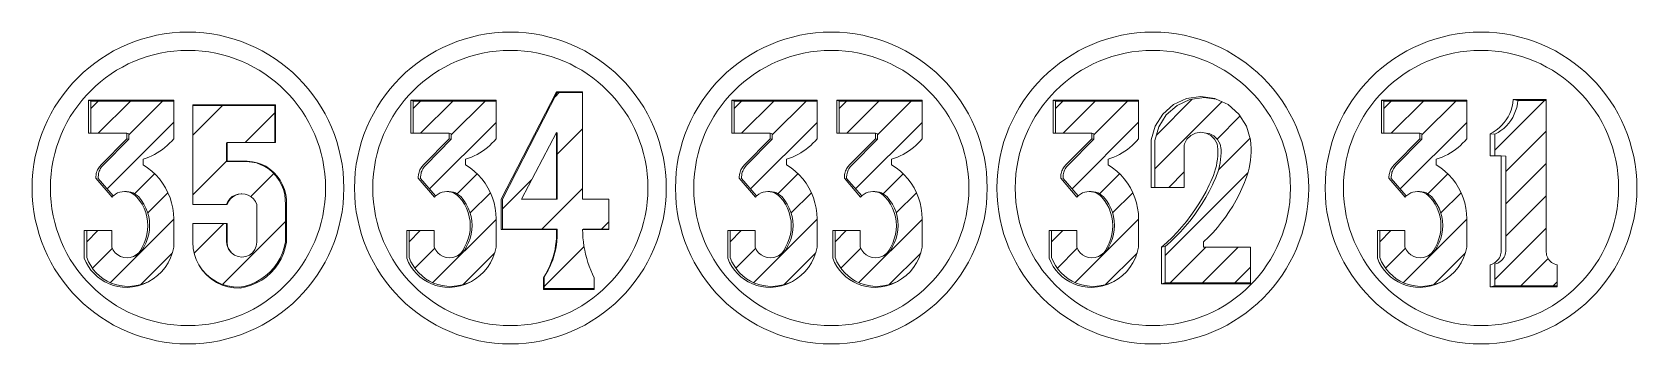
# Model space of a CAD drawing. Header units: inches. Extents: x -19 to 1866, y -551 to 977.
# Drawn here: x 567.1 to 648, y 933.6 to 949.3 of the extents above; entities that cross this region are included whole.
import ezdxf

# ---------------------------------------------------------------- set-up
doc = ezdxf.new("R2010")
doc.units = ezdxf.units.IN
doc.header["$MEASUREMENT"] = 0

msp = doc.modelspace()

# ---------------------------------------------------------------- hatches: boundary and pattern name
at = {"lineweight": 20}
h = msp.add_hatch(dxfattribs=at)
h.set_pattern_fill('ANSI31', color=256, scale=9.218651)
h.set_pattern_definition([(45, (34.8176, 1487.4167), (-0.8148213, 0.8148213), [])])
h.paths.add_polyline_path([(574.272, 945.862), (570.087, 945.862), (570.087, 944.241), (571.912, 944.241), (572.011, 944.213), (572.011, 943.938), (570.72, 942.634), (570.64, 942.541), (570.604, 942.491), (570.573, 942.438), (570.545, 942.383), (570.521, 942.326), (570.501, 942.268), (570.485, 942.208), (570.473, 942.148), (570.463, 942.025), (570.464, 941.963), (571.222, 941.079), (571.247, 941.103), (571.342, 941.172), (571.446, 941.227), (571.556, 941.267), (571.67, 941.291), (571.787, 941.299), (571.888, 941.3), (572.003, 941.291), (572.117, 941.267), (572.226, 941.228), (572.329, 941.173), (572.422, 941.105), (572.506, 941.025), (572.647, 940.851), (572.769, 940.664), (572.871, 940.465), (572.952, 940.256), (573.011, 940.04), (573.046, 939.819), (573.059, 939.596), (573.048, 939.372), (573.014, 939.151), (572.957, 938.935), (572.878, 938.726), (572.778, 938.526), (572.706, 938.378), (572.606, 938.247), (572.482, 938.14), (572.339, 938.06), (572.243, 938.027), (572.085, 937.977), (571.92, 937.961), (571.754, 937.977), (571.596, 938.027), (571.451, 938.108), (571.326, 938.217), (571.225, 938.349), (571.153, 938.498), (571.153, 939.331), (569.885, 939.331), (569.885, 937.976), (569.975, 937.765), (570.087, 937.564), (570.219, 937.376), (570.369, 937.202), (570.536, 937.045), (570.719, 936.906), (570.915, 936.786), (571.122, 936.687), (571.338, 936.61), (571.561, 936.556), (571.789, 936.524), (572.018, 936.516), (572.295, 936.539), (572.567, 936.594), (572.831, 936.679), (573.026, 936.767), (573.236, 936.893), (573.458, 937.063), (573.66, 937.258), (573.837, 937.475), (573.989, 937.71), (574.113, 937.962), (574.208, 938.225), (574.272, 938.498), (574.272, 939.916), (574.26, 940.189), (574.225, 940.46), (574.167, 940.727), (574.086, 940.988), (573.984, 941.241), (573.86, 941.484), (573.715, 941.716), (573.552, 941.935), (573.37, 942.139), (573.172, 942.326), (572.958, 942.496), (572.73, 942.647), (572.73, 942.925), (572.879, 942.975), (573.026, 943.031), (573.169, 943.096), (573.309, 943.167), (573.446, 943.245), (573.578, 943.329), (573.707, 943.42), (573.83, 943.517), (573.949, 943.621), (574.062, 943.73), (574.17, 943.844), (574.272, 943.964)])
h = msp.add_hatch(dxfattribs=at)
h.set_pattern_fill('ANSI31', color=256, scale=9.218651)
h.set_pattern_definition([(45, (51.0733, 1487.4167), (-0.8148213, 0.8148213), [])])
h.paths.add_polyline_path([(590.527, 945.862), (586.343, 945.862), (586.343, 944.241), (588.168, 944.241), (588.267, 944.213), (588.267, 943.938), (586.976, 942.634), (586.895, 942.541), (586.86, 942.491), (586.829, 942.438), (586.801, 942.383), (586.777, 942.326), (586.757, 942.268), (586.741, 942.208), (586.729, 942.148), (586.718, 942.025), (586.719, 941.963), (587.478, 941.079), (587.503, 941.103), (587.598, 941.172), (587.701, 941.227), (587.811, 941.267), (587.926, 941.291), (588.043, 941.299), (588.143, 941.3), (588.259, 941.291), (588.373, 941.267), (588.482, 941.228), (588.584, 941.173), (588.678, 941.105), (588.762, 941.025), (588.903, 940.851), (589.025, 940.664), (589.127, 940.465), (589.208, 940.256), (589.266, 940.04), (589.302, 939.819), (589.315, 939.596), (589.304, 939.372), (589.27, 939.151), (589.213, 938.935), (589.134, 938.726), (589.033, 938.526), (588.962, 938.378), (588.862, 938.247), (588.738, 938.14), (588.594, 938.06), (588.499, 938.027), (588.34, 937.977), (588.175, 937.961), (588.01, 937.977), (587.852, 938.027), (587.707, 938.108), (587.581, 938.217), (587.481, 938.349), (587.408, 938.498), (587.408, 939.331), (586.141, 939.331), (586.141, 937.976), (586.231, 937.765), (586.343, 937.564), (586.474, 937.376), (586.625, 937.202), (586.792, 937.045), (586.975, 936.906), (587.171, 936.786), (587.378, 936.687), (587.594, 936.61), (587.817, 936.556), (588.045, 936.524), (588.274, 936.516), (588.551, 936.539), (588.823, 936.594), (589.087, 936.679), (589.282, 936.767), (589.492, 936.893), (589.714, 937.063), (589.915, 937.258), (590.093, 937.475), (590.245, 937.71), (590.369, 937.962), (590.463, 938.225), (590.527, 938.498), (590.527, 939.916), (590.516, 940.189), (590.481, 940.46), (590.423, 940.727), (590.342, 940.988), (590.239, 941.241), (590.115, 941.484), (589.971, 941.716), (589.807, 941.935), (589.626, 942.139), (589.427, 942.326), (589.213, 942.496), (588.986, 942.647), (588.986, 942.925), (589.135, 942.975), (589.281, 943.031), (589.425, 943.096), (589.565, 943.167), (589.702, 943.245), (589.834, 943.329), (589.962, 943.42), (590.086, 943.517), (590.204, 943.621), (590.318, 943.73), (590.425, 943.844), (590.527, 943.964)])
h = msp.add_hatch(dxfattribs=at)
h.set_pattern_fill('ANSI31', color=256, scale=17)
h.set_pattern_definition([(45, (-426.5003, 1828.374), (-1.502602, 1.502602), [])])
h.paths.add_polyline_path([(594.89, 946.287), (593.605, 946.287), (590.848, 940.916), (590.848, 939.41), (593.605, 939.41), (593.606, 939.184), (593.601, 938.992), (593.588, 938.799), (593.564, 938.608), (593.532, 938.417), (593.49, 938.229), (593.44, 938.043), (593.38, 937.859), (593.311, 937.679), (593.234, 937.502), (593.148, 937.329), (593.054, 937.161), (592.952, 936.997), (592.952, 936.417), (595.476, 936.417), (595.476, 936.953), (595.385, 937.143), (595.301, 937.336), (595.224, 937.532), (595.155, 937.731), (595.094, 937.933), (595.041, 938.137), (594.995, 938.342), (594.958, 938.55), (594.929, 938.758), (594.908, 938.968), (594.895, 939.178), (594.89, 939.41), (596.209, 939.41), (596.209, 940.91), (594.89, 940.91)])
h.paths.add_polyline_path([(593.571, 944.282), (593.605, 944.255), (593.605, 940.916), (593.571, 940.91), (591.812, 940.91)], flags=16)
h = msp.add_hatch(dxfattribs=at)
h.set_pattern_fill('ANSI31', color=256, scale=9.218651)
h.set_pattern_definition([(45, (67.256, 1487.4167), (-0.8148213, 0.8148213), [])])
h.paths.add_polyline_path([(606.71, 945.862), (602.526, 945.862), (602.526, 944.241), (604.351, 944.241), (604.45, 944.213), (604.45, 943.938), (603.159, 942.634), (603.078, 942.541), (603.043, 942.491), (603.011, 942.438), (602.984, 942.383), (602.96, 942.326), (602.94, 942.268), (602.924, 942.208), (602.912, 942.148), (602.901, 942.025), (602.902, 941.963), (603.661, 941.079), (603.686, 941.103), (603.781, 941.172), (603.884, 941.227), (603.994, 941.267), (604.109, 941.291), (604.226, 941.299), (604.326, 941.3), (604.442, 941.291), (604.555, 941.267), (604.664, 941.228), (604.767, 941.173), (604.861, 941.105), (604.945, 941.025), (605.086, 940.851), (605.208, 940.664), (605.31, 940.465), (605.39, 940.256), (605.449, 940.04), (605.485, 939.819), (605.497, 939.596), (605.487, 939.372), (605.453, 939.151), (605.396, 938.935), (605.317, 938.726), (605.216, 938.526), (605.145, 938.378), (605.045, 938.247), (604.921, 938.14), (604.777, 938.06), (604.681, 938.027), (604.523, 937.977), (604.358, 937.961), (604.193, 937.977), (604.035, 938.027), (603.89, 938.108), (603.764, 938.217), (603.663, 938.349), (603.591, 938.498), (603.591, 939.331), (602.323, 939.331), (602.323, 937.976), (602.414, 937.765), (602.525, 937.564), (602.657, 937.376), (602.807, 937.202), (602.975, 937.045), (603.157, 936.906), (603.353, 936.786), (603.561, 936.687), (603.777, 936.61), (604, 936.556), (604.227, 936.524), (604.457, 936.516), (604.733, 936.539), (605.006, 936.594), (605.27, 936.679), (605.465, 936.767), (605.674, 936.893), (605.897, 937.063), (606.098, 937.258), (606.276, 937.475), (606.428, 937.71), (606.552, 937.962), (606.646, 938.225), (606.71, 938.498), (606.71, 939.916), (606.698, 940.189), (606.663, 940.46), (606.605, 940.727), (606.525, 940.988), (606.422, 941.241), (606.298, 941.484), (606.154, 941.716), (605.99, 941.935), (605.808, 942.139), (605.61, 942.326), (605.396, 942.496), (605.169, 942.647), (605.169, 942.925), (605.318, 942.975), (605.464, 943.031), (605.608, 943.096), (605.748, 943.167), (605.884, 943.245), (606.017, 943.329), (606.145, 943.42), (606.268, 943.517), (606.387, 943.621), (606.5, 943.73), (606.608, 943.844), (606.71, 943.964)])
h = msp.add_hatch(dxfattribs=at)
h.set_pattern_fill('ANSI31', color=256, scale=9.218651)
h.set_pattern_definition([(45, (72.5554, 1487.4167), (-0.8148213, 0.8148213), [])])
h.paths.add_polyline_path([(612.009, 945.862), (607.825, 945.862), (607.825, 944.241), (609.65, 944.241), (609.749, 944.213), (609.749, 943.938), (608.458, 942.634), (608.377, 942.541), (608.342, 942.491), (608.311, 942.438), (608.283, 942.383), (608.259, 942.326), (608.239, 942.268), (608.223, 942.208), (608.211, 942.148), (608.2, 942.025), (608.201, 941.963), (608.96, 941.079), (608.985, 941.103), (609.08, 941.172), (609.183, 941.227), (609.294, 941.267), (609.408, 941.291), (609.525, 941.299), (609.625, 941.3), (609.741, 941.291), (609.855, 941.267), (609.964, 941.228), (610.066, 941.173), (610.16, 941.105), (610.244, 941.025), (610.385, 940.851), (610.507, 940.664), (610.609, 940.465), (610.69, 940.256), (610.748, 940.04), (610.784, 939.819), (610.797, 939.596), (610.786, 939.372), (610.752, 939.151), (610.695, 938.935), (610.616, 938.726), (610.516, 938.526), (610.444, 938.378), (610.344, 938.247), (610.22, 938.14), (610.076, 938.06), (609.981, 938.027), (609.822, 937.977), (609.657, 937.961), (609.492, 937.977), (609.334, 938.027), (609.189, 938.108), (609.064, 938.217), (608.963, 938.349), (608.89, 938.498), (608.89, 939.331), (607.623, 939.331), (607.623, 937.976), (607.713, 937.765), (607.825, 937.564), (607.956, 937.376), (608.107, 937.202), (608.274, 937.045), (608.457, 936.906), (608.653, 936.786), (608.86, 936.687), (609.076, 936.61), (609.299, 936.556), (609.527, 936.524), (609.756, 936.516), (610.033, 936.539), (610.305, 936.594), (610.569, 936.679), (610.764, 936.767), (610.974, 936.893), (611.196, 937.063), (611.397, 937.258), (611.575, 937.475), (611.727, 937.71), (611.851, 937.962), (611.946, 938.225), (612.009, 938.498), (612.009, 939.916), (611.998, 940.189), (611.963, 940.46), (611.905, 940.727), (611.824, 940.988), (611.721, 941.241), (611.597, 941.484), (611.453, 941.716), (611.289, 941.935), (611.108, 942.139), (610.909, 942.326), (610.695, 942.496), (610.468, 942.647), (610.468, 942.925), (610.617, 942.975), (610.764, 943.031), (610.907, 943.096), (611.047, 943.167), (611.184, 943.245), (611.316, 943.329), (611.444, 943.42), (611.568, 943.517), (611.686, 943.621), (611.8, 943.73), (611.907, 943.844), (612.009, 943.964)])
h = msp.add_hatch(dxfattribs=at)
h.set_pattern_fill('ANSI31', color=256, scale=9.218651)
h.set_pattern_definition([(45, (83.4657, 1487.4167), (-0.8148213, 0.8148213), [])])
h.paths.add_polyline_path([(622.92, 945.862), (618.735, 945.862), (618.735, 944.241), (620.56, 944.241), (620.659, 944.213), (620.659, 943.938), (619.368, 942.634), (619.288, 942.541), (619.253, 942.491), (619.221, 942.438), (619.193, 942.383), (619.169, 942.326), (619.149, 942.268), (619.133, 942.208), (619.122, 942.148), (619.111, 942.025), (619.112, 941.963), (619.87, 941.079), (619.895, 941.103), (619.99, 941.172), (620.094, 941.227), (620.204, 941.267), (620.318, 941.291), (620.435, 941.299), (620.536, 941.3), (620.651, 941.291), (620.765, 941.267), (620.874, 941.228), (620.977, 941.173), (621.071, 941.105), (621.154, 941.025), (621.295, 940.851), (621.417, 940.664), (621.519, 940.465), (621.6, 940.256), (621.659, 940.04), (621.694, 939.819), (621.707, 939.596), (621.696, 939.372), (621.662, 939.151), (621.605, 938.935), (621.526, 938.726), (621.426, 938.526), (621.354, 938.378), (621.254, 938.247), (621.13, 938.14), (620.987, 938.06), (620.891, 938.027), (620.733, 937.977), (620.568, 937.961), (620.402, 937.977), (620.244, 938.027), (620.099, 938.108), (619.974, 938.217), (619.873, 938.349), (619.801, 938.498), (619.801, 939.331), (618.533, 939.331), (618.533, 937.976), (618.623, 937.765), (618.735, 937.564), (618.867, 937.376), (619.017, 937.202), (619.184, 937.045), (619.367, 936.906), (619.563, 936.786), (619.77, 936.687), (619.986, 936.61), (620.21, 936.556), (620.437, 936.524), (620.667, 936.516), (620.943, 936.539), (621.215, 936.594), (621.479, 936.679), (621.674, 936.767), (621.884, 936.893), (622.106, 937.063), (622.308, 937.258), (622.485, 937.475), (622.637, 937.71), (622.761, 937.962), (622.856, 938.225), (622.92, 938.498), (622.92, 939.916), (622.908, 940.189), (622.873, 940.46), (622.815, 940.727), (622.734, 940.988), (622.632, 941.241), (622.508, 941.484), (622.363, 941.716), (622.2, 941.935), (622.018, 942.139), (621.82, 942.326), (621.606, 942.496), (621.378, 942.647), (621.378, 942.925), (621.527, 942.975), (621.674, 943.031), (621.817, 943.096), (621.958, 943.167), (622.094, 943.245), (622.226, 943.329), (622.355, 943.42), (622.478, 943.517), (622.597, 943.621), (622.71, 943.73), (622.818, 943.844), (622.92, 943.964)])
h = msp.add_hatch(dxfattribs=at)
h.set_pattern_fill('ANSI31', color=256, scale=9.218651)
h.set_pattern_definition([(45, (-30.3843, 1513.8091), (-0.8148213, 0.8148213), [])])
h.paths.add_polyline_path([(628.56, 938.496), (626.2, 938.496), (626.2, 938.773), (626.441, 939.003), (626.672, 939.242), (626.893, 939.491), (627.104, 939.749), (627.304, 940.015), (627.492, 940.289), (627.67, 940.571), (627.835, 940.86), (627.989, 941.155), (628.13, 941.456), (628.259, 941.763), (628.302, 941.883), (628.375, 942.075), (628.438, 942.271), (628.49, 942.47), (628.532, 942.671), (628.563, 942.875), (628.584, 943.079), (628.594, 943.285), (628.593, 943.49), (628.582, 943.696), (628.56, 943.9), (628.361, 944.596), (627.973, 945.208), (627.428, 945.684), (626.837, 945.956), (626.219, 946.045), (625.509, 945.943), (624.858, 945.643), (624.318, 945.171), (623.935, 944.566), (623.738, 943.877), (623.745, 943.16), (623.745, 941.511), (625.222, 941.511), (625.222, 943.679), (625.36, 943.94), (625.552, 944.126), (625.79, 944.245), (626.054, 944.287), (626.219, 944.259), (626.318, 944.245), (626.322, 944.243), (626.48, 944.219), (626.717, 944.101), (626.906, 943.916), (627.03, 943.682), (627.077, 943.422), (627.078, 943.255), (627.07, 943.088), (627.054, 942.921), (627.03, 942.755), (626.998, 942.591), (626.958, 942.429), (626.91, 942.268), (626.855, 942.11), (626.792, 941.955), (626.721, 941.803), (626.643, 941.63), (626.482, 941.31), (626.309, 940.996), (626.124, 940.689), (625.929, 940.39), (625.722, 940.097), (625.504, 939.813), (625.276, 939.537), (625.037, 939.27), (624.789, 939.012), (624.531, 938.764), (624.265, 938.525), (624.265, 936.7), (628.56, 936.7)])
h = msp.add_hatch(dxfattribs=at)
h.set_pattern_fill('ANSI31', color=256, scale=9.218651)
h.set_pattern_definition([(45, (100.0129, 1487.4167), (-0.8148213, 0.8148213), [])])
h.paths.add_polyline_path([(639.467, 945.862), (635.282, 945.862), (635.282, 944.241), (637.107, 944.241), (637.207, 944.213), (637.207, 943.938), (635.915, 942.634), (635.835, 942.541), (635.8, 942.491), (635.768, 942.438), (635.74, 942.383), (635.716, 942.326), (635.696, 942.268), (635.681, 942.208), (635.669, 942.148), (635.658, 942.025), (635.659, 941.963), (636.418, 941.079), (636.442, 941.103), (636.537, 941.172), (636.641, 941.227), (636.751, 941.267), (636.866, 941.291), (636.983, 941.299), (637.083, 941.3), (637.199, 941.291), (637.312, 941.267), (637.421, 941.228), (637.524, 941.173), (637.618, 941.105), (637.701, 941.025), (637.842, 940.851), (637.965, 940.664), (638.067, 940.465), (638.147, 940.256), (638.206, 940.04), (638.242, 939.819), (638.254, 939.596), (638.243, 939.372), (638.209, 939.151), (638.153, 938.935), (638.074, 938.726), (637.973, 938.526), (637.902, 938.378), (637.802, 938.247), (637.677, 938.14), (637.534, 938.06), (637.438, 938.027), (637.28, 937.977), (637.115, 937.961), (636.95, 937.977), (636.791, 938.027), (636.647, 938.108), (636.521, 938.217), (636.42, 938.349), (636.348, 938.498), (636.348, 939.331), (635.08, 939.331), (635.08, 937.976), (635.171, 937.765), (635.282, 937.564), (635.414, 937.376), (635.564, 937.202), (635.732, 937.045), (635.914, 936.906), (636.11, 936.786), (636.317, 936.687), (636.534, 936.61), (636.757, 936.556), (636.984, 936.524), (637.214, 936.516), (637.49, 936.539), (637.762, 936.594), (638.027, 936.679), (638.222, 936.767), (638.431, 936.893), (638.653, 937.063), (638.855, 937.258), (639.033, 937.475), (639.185, 937.71), (639.309, 937.962), (639.403, 938.225), (639.467, 938.498), (639.467, 939.916), (639.455, 940.189), (639.42, 940.46), (639.362, 940.727), (639.282, 940.988), (639.179, 941.241), (639.055, 941.484), (638.911, 941.716), (638.747, 941.935), (638.565, 942.139), (638.367, 942.326), (638.153, 942.496), (637.925, 942.647), (637.925, 942.925), (638.075, 942.975), (638.221, 943.031), (638.365, 943.096), (638.505, 943.167), (638.641, 943.245), (638.774, 943.329), (638.902, 943.42), (639.025, 943.517), (639.144, 943.621), (639.257, 943.73), (639.365, 943.844), (639.467, 943.964)])
h = msp.add_hatch(dxfattribs=at)
h.set_pattern_fill('ANSI31', color=256, scale=9.218651)
h.set_pattern_definition([(45, (111.0577, 1487.4931), (-0.8148213, 0.8148213), [])])
h.paths.add_polyline_path([(643.88, 937.649), (643.811, 937.682), (643.745, 937.723), (643.685, 937.771), (643.632, 937.826), (643.585, 937.887), (643.546, 937.954), (643.514, 938.024), (643.492, 938.098), (643.478, 938.174), (643.474, 938.251), (643.474, 945.891), (642.04, 945.891), (642.019, 945.713), (641.982, 945.537), (641.93, 945.364), (641.864, 945.197), (641.783, 945.037), (641.689, 944.884), (641.582, 944.739), (641.462, 944.605), (641.332, 944.481), (641.191, 944.37), (641.041, 944.27), (640.883, 944.185), (640.883, 943.102), (641.195, 943.102), (641.433, 943.085), (641.433, 938.281), (641.423, 938.207), (641.405, 938.134), (641.38, 938.063), (641.347, 937.996), (641.308, 937.932), (641.262, 937.873), (641.21, 937.819), (641.153, 937.771), (641.091, 937.729), (641.025, 937.694), (640.955, 937.666), (640.883, 937.645), (640.883, 936.545), (644.029, 936.545), (644.029, 937.608), (643.953, 937.624)])
h = msp.add_hatch(dxfattribs=at)
h.set_pattern_fill('ANSI31', color=256, scale=17)
h.set_pattern_definition([(45, (-430.7965, 1828.3783), (-1.502602, 1.502602), [])])
h.paths.add_polyline_path([(579.444, 942.07), (579.272, 942.256), (579.079, 942.42), (578.867, 942.559), (578.639, 942.671), (578.441, 942.74), (578.212, 942.788), (577.939, 942.807), (576.94, 942.807), (576.94, 943.775), (579.363, 943.775), (579.363, 945.634), (575.232, 945.634), (575.232, 940.653), (576.94, 940.653), (577.006, 940.802), (577.101, 940.934), (577.222, 941.043), (577.363, 941.124), (577.518, 941.175), (577.697, 941.193), (577.877, 941.174), (578.033, 941.124), (578.176, 941.041), (578.298, 940.931), (578.394, 940.798), (578.461, 940.648), (578.461, 938.744), (578.436, 938.551), (578.361, 938.371), (578.242, 938.216), (578.087, 938.097), (577.907, 938.022), (577.713, 937.997), (577.52, 938.022), (577.34, 938.097), (577.17, 938.227), (577.039, 938.398), (576.965, 938.577), (576.94, 938.768), (576.94, 939.696), (575.232, 939.696), (575.232, 938.744), (575.253, 938.437), (575.314, 938.134), (575.404, 937.875), (575.542, 937.603), (575.714, 937.351), (575.919, 937.124), (576.152, 936.926), (576.41, 936.762), (576.686, 936.633), (576.978, 936.542), (577.279, 936.49), (577.585, 936.48), (577.87, 936.536), (578.147, 936.622), (578.414, 936.736), (578.668, 936.879), (578.904, 937.048), (579.121, 937.241), (579.317, 937.456), (579.489, 937.69), (579.634, 937.942), (579.753, 938.207), (579.842, 938.484), (579.901, 938.768), (579.901, 940.653), (579.9, 940.907), (579.868, 941.158), (579.805, 941.404), (579.713, 941.64), (579.592, 941.863)])

# ---------------------------------------------------------------- linework, layer by layer
for p, q in [((569.969, 945.907), (569.969, 944.241)), ((570.087, 945.862), (570.087, 944.241)), ((586.225, 945.907), (586.225, 944.241)), ((586.343, 945.862), (586.343, 944.241)), ((593.605, 946.287), (594.89, 946.287)), ((602.408, 945.907), (602.408, 944.241)), ((602.526, 945.862), (602.526, 944.241)), ((607.707, 945.907), (607.707, 944.241)), ((607.825, 945.862), (607.825, 944.241)), ((618.617, 945.907), (618.617, 944.241)), ((618.735, 945.862), (618.735, 944.241)), ((635.164, 945.907), (635.164, 944.241)), ((635.282, 945.862), (635.282, 944.241)), ((579.363, 945.634), (579.363, 943.775)), ((569.969, 944.241), (570.087, 944.241)), ((570.087, 944.241), (571.912, 944.241)), ((571.912, 944.241), (572.011, 944.213)), ((586.225, 944.241), (586.343, 944.241)), ((586.343, 944.241), (588.168, 944.241)), ((588.168, 944.241), (588.267, 944.213)), ((593.571, 940.91), (593.571, 944.282)), ((602.408, 944.241), (602.526, 944.241)), ((602.526, 944.241), (604.351, 944.241)), ((604.351, 944.241), (604.45, 944.213)), ((607.707, 944.241), (607.825, 944.241)), ((607.825, 944.241), (609.65, 944.241)), ((609.65, 944.241), (609.749, 944.213)), ((618.617, 944.241), (618.735, 944.241)), ((618.735, 944.241), (620.56, 944.241)), ((620.56, 944.241), (620.659, 944.213)), ((635.164, 944.241), (635.282, 944.241)), ((635.282, 944.241), (637.107, 944.241)), ((637.107, 944.241), (637.207, 944.213)), ((572.011, 944.213), (572.011, 943.938)), ((576.966, 943.775), (576.966, 942.823)), ((588.267, 944.213), (588.267, 943.938)), ((604.45, 944.213), (604.45, 943.938)), ((609.749, 944.213), (609.749, 943.938)), ((620.659, 944.213), (620.659, 943.938)), ((637.207, 944.213), (637.207, 943.938)), ((640.883, 944.185), (640.883, 943.102)), ((577.713, 941.192), (577.877, 941.174)), ((577.877, 941.174), (578.033, 941.124)), ((578.033, 941.124), (578.176, 941.041)), ((578.176, 941.041), (578.298, 940.931)), ((575.232, 940.653), (576.94, 940.653)), ((578.298, 940.931), (578.394, 940.798)), ((578.394, 940.798), (578.461, 940.648)), ((578.461, 940.648), (578.461, 938.744)), ((578.461, 938.744), (578.436, 938.551)), ((572.243, 938.027), (572.085, 937.977)), ((577.34, 938.097), (577.185, 938.216)), ((577.52, 938.022), (577.34, 938.097)), ((577.713, 937.997), (577.52, 938.022)), ((577.907, 938.022), (577.713, 937.997)), ((578.087, 938.097), (577.907, 938.022)), ((578.242, 938.216), (578.087, 938.097)), ((578.361, 938.371), (578.242, 938.216)), ((578.436, 938.551), (578.361, 938.371)), ((588.499, 938.027), (588.34, 937.977)), ((604.681, 938.027), (604.523, 937.977)), ((609.981, 938.027), (609.822, 937.977)), ((620.891, 938.027), (620.733, 937.977)), ((637.438, 938.027), (637.28, 937.977)), ((640.883, 936.545), (644.029, 936.545))]:
    msp.add_line(p, q, dxfattribs=at)
for points in [[(570.087, 945.862), (574.272, 945.862), (574.272, 945.907), (569.969, 945.907)], [(586.343, 945.862), (590.527, 945.862), (590.527, 945.907), (586.225, 945.907)], [(602.526, 945.862), (606.71, 945.862), (606.71, 945.907), (602.408, 945.907)], [(607.825, 945.862), (612.009, 945.862), (612.009, 945.907), (607.707, 945.907)], [(618.735, 945.862), (622.92, 945.862), (622.92, 945.907), (618.617, 945.907)], [(635.282, 945.862), (639.467, 945.862), (639.467, 945.907), (635.164, 945.907)], [(591.812, 940.91), (593.571, 944.282), (593.605, 944.255), (593.605, 940.916), (593.571, 940.91)], [(572.003, 941.291), (571.888, 941.3), (571.787, 941.299), (571.904, 941.291), (572.019, 941.267), (572.129, 941.227), (572.233, 941.172), (572.327, 941.103), (572.412, 941.022), (572.554, 940.846), (572.678, 940.657), (572.781, 940.456), (572.862, 940.245), (572.921, 940.027), (572.957, 939.804), (572.97, 939.579), (572.959, 939.353), (572.925, 939.13), (572.868, 938.911), (572.788, 938.7), (572.686, 938.498), (572.614, 938.349), (572.513, 938.217), (572.388, 938.108), (572.243, 938.027), (572.339, 938.06), (572.482, 938.14), (572.606, 938.247), (572.706, 938.378), (572.778, 938.526), (572.878, 938.726), (572.957, 938.935), (573.014, 939.151), (573.048, 939.372), (573.059, 939.596), (573.046, 939.819), (573.011, 940.04), (572.952, 940.256), (572.871, 940.465), (572.769, 940.664), (572.647, 940.851), (572.506, 941.025), (572.422, 941.105), (572.329, 941.173), (572.226, 941.228), (572.117, 941.267)], [(576.966, 940.648), (577.032, 940.798), (577.129, 940.931), (577.251, 941.041), (577.394, 941.124), (577.55, 941.174), (577.713, 941.192), (577.68, 941.192), (577.518, 941.175), (577.363, 941.124), (577.222, 941.043), (577.101, 940.934), (577.006, 940.802), (576.94, 940.653)], [(588.259, 941.291), (588.143, 941.3), (588.043, 941.299), (588.16, 941.291), (588.275, 941.267), (588.385, 941.227), (588.488, 941.172), (588.583, 941.103), (588.668, 941.022), (588.81, 940.846), (588.933, 940.657), (589.036, 940.456), (589.118, 940.245), (589.177, 940.027), (589.213, 939.804), (589.226, 939.579), (589.215, 939.353), (589.181, 939.13), (589.123, 938.911), (589.043, 938.7), (588.942, 938.498), (588.87, 938.349), (588.769, 938.217), (588.643, 938.108), (588.499, 938.027), (588.594, 938.06), (588.738, 938.14), (588.862, 938.247), (588.962, 938.378), (589.033, 938.526), (589.134, 938.726), (589.213, 938.935), (589.27, 939.151), (589.304, 939.372), (589.315, 939.596), (589.302, 939.819), (589.266, 940.04), (589.208, 940.256), (589.127, 940.465), (589.025, 940.664), (588.903, 940.851), (588.762, 941.025), (588.678, 941.105), (588.584, 941.173), (588.482, 941.228), (588.373, 941.267)], [(604.442, 941.291), (604.326, 941.3), (604.226, 941.299), (604.343, 941.291), (604.457, 941.267), (604.568, 941.227), (604.671, 941.172), (604.766, 941.103), (604.85, 941.022), (604.993, 940.846), (605.116, 940.657), (605.219, 940.456), (605.301, 940.245), (605.36, 940.027), (605.396, 939.804), (605.409, 939.579), (605.398, 939.353), (605.363, 939.13), (605.306, 938.911), (605.226, 938.7), (605.125, 938.498), (605.053, 938.349), (604.952, 938.217), (604.826, 938.108), (604.681, 938.027), (604.777, 938.06), (604.921, 938.14), (605.045, 938.247), (605.145, 938.378), (605.216, 938.526), (605.317, 938.726), (605.396, 938.935), (605.453, 939.151), (605.487, 939.372), (605.497, 939.596), (605.485, 939.819), (605.449, 940.04), (605.39, 940.256), (605.31, 940.465), (605.208, 940.664), (605.086, 940.851), (604.945, 941.025), (604.861, 941.105), (604.767, 941.173), (604.664, 941.228), (604.555, 941.267)], [(609.741, 941.291), (609.625, 941.3), (609.525, 941.299), (609.642, 941.291), (609.757, 941.267), (609.867, 941.227), (609.97, 941.172), (610.065, 941.103), (610.15, 941.022), (610.292, 940.846), (610.415, 940.657), (610.518, 940.456), (610.6, 940.245), (610.659, 940.027), (610.695, 939.804), (610.708, 939.579), (610.697, 939.353), (610.663, 939.13), (610.605, 938.911), (610.525, 938.7), (610.424, 938.498), (610.352, 938.349), (610.251, 938.217), (610.126, 938.108), (609.981, 938.027), (610.076, 938.06), (610.22, 938.14), (610.344, 938.247), (610.444, 938.378), (610.516, 938.526), (610.616, 938.726), (610.695, 938.935), (610.752, 939.151), (610.786, 939.372), (610.797, 939.596), (610.784, 939.819), (610.748, 940.04), (610.69, 940.256), (610.609, 940.465), (610.507, 940.664), (610.385, 940.851), (610.244, 941.025), (610.16, 941.105), (610.066, 941.173), (609.964, 941.228), (609.855, 941.267)], [(620.651, 941.291), (620.536, 941.3), (620.435, 941.299), (620.552, 941.291), (620.667, 941.267), (620.777, 941.227), (620.881, 941.172), (620.976, 941.103), (621.06, 941.022), (621.202, 940.846), (621.326, 940.657), (621.429, 940.456), (621.51, 940.245), (621.569, 940.027), (621.606, 939.804), (621.618, 939.579), (621.607, 939.353), (621.573, 939.13), (621.516, 938.911), (621.436, 938.7), (621.334, 938.498), (621.262, 938.349), (621.161, 938.217), (621.036, 938.108), (620.891, 938.027), (620.987, 938.06), (621.13, 938.14), (621.254, 938.247), (621.354, 938.378), (621.426, 938.526), (621.526, 938.726), (621.605, 938.935), (621.662, 939.151), (621.696, 939.372), (621.707, 939.596), (621.694, 939.819), (621.659, 940.04), (621.6, 940.256), (621.519, 940.465), (621.417, 940.664), (621.295, 940.851), (621.154, 941.025), (621.071, 941.105), (620.977, 941.173), (620.874, 941.228), (620.765, 941.267)], [(637.199, 941.291), (637.083, 941.3), (636.983, 941.299), (637.1, 941.291), (637.214, 941.267), (637.324, 941.227), (637.428, 941.172), (637.523, 941.103), (637.607, 941.022), (637.75, 940.846), (637.873, 940.657), (637.976, 940.456), (638.058, 940.245), (638.117, 940.027), (638.153, 939.804), (638.165, 939.579), (638.155, 939.353), (638.12, 939.13), (638.063, 938.911), (637.983, 938.7), (637.882, 938.498), (637.809, 938.349), (637.709, 938.217), (637.583, 938.108), (637.438, 938.027), (637.534, 938.06), (637.677, 938.14), (637.802, 938.247), (637.902, 938.378), (637.973, 938.526), (638.074, 938.726), (638.153, 938.935), (638.209, 939.151), (638.243, 939.372), (638.254, 939.596), (638.242, 939.819), (638.206, 940.04), (638.147, 940.256), (638.067, 940.465), (637.965, 940.664), (637.842, 940.851), (637.701, 941.025), (637.618, 941.105), (637.524, 941.173), (637.421, 941.228), (637.312, 941.267)]]:
    msp.add_lwpolyline(points, close=True, dxfattribs=at)
for points in [[(573.458, 937.063), (573.66, 937.258), (573.837, 937.475), (573.989, 937.71), (574.113, 937.962), (574.208, 938.225), (574.272, 938.498), (574.272, 939.916), (574.26, 940.189), (574.225, 940.46), (574.167, 940.727), (574.086, 940.988), (573.984, 941.241), (573.86, 941.484), (573.715, 941.716), (573.552, 941.935), (573.37, 942.139), (573.172, 942.326), (572.958, 942.496), (572.73, 942.647), (572.73, 942.925), (572.879, 942.975), (573.026, 943.031), (573.169, 943.096), (573.309, 943.167), (573.446, 943.245), (573.578, 943.329), (573.707, 943.42), (573.83, 943.517), (573.949, 943.621), (574.062, 943.73), (574.17, 943.844), (574.272, 943.964), (574.272, 945.862)], [(589.714, 937.063), (589.915, 937.258), (590.093, 937.475), (590.245, 937.71), (590.369, 937.962), (590.463, 938.225), (590.527, 938.498), (590.527, 939.916), (590.516, 940.189), (590.481, 940.46), (590.423, 940.727), (590.342, 940.988), (590.239, 941.241), (590.115, 941.484), (589.971, 941.716), (589.807, 941.935), (589.626, 942.139), (589.427, 942.326), (589.213, 942.496), (588.986, 942.647), (588.986, 942.925), (589.135, 942.975), (589.281, 943.031), (589.425, 943.096), (589.565, 943.167), (589.702, 943.245), (589.834, 943.329), (589.962, 943.42), (590.086, 943.517), (590.204, 943.621), (590.318, 943.73), (590.425, 943.844), (590.527, 943.964), (590.527, 945.862)], [(590.786, 939.389), (590.786, 940.91), (593.571, 946.334)], [(594.89, 939.389), (596.209, 939.389), (596.209, 939.41), (596.209, 940.91), (594.89, 940.91), (594.89, 946.287), (594.89, 946.334), (593.571, 946.334), (593.605, 946.287), (590.848, 940.916), (590.848, 939.41)], [(605.897, 937.063), (606.098, 937.258), (606.276, 937.475), (606.428, 937.71), (606.552, 937.962), (606.646, 938.225), (606.71, 938.498), (606.71, 939.916), (606.698, 940.189), (606.663, 940.46), (606.605, 940.727), (606.525, 940.988), (606.422, 941.241), (606.298, 941.484), (606.154, 941.716), (605.99, 941.935), (605.808, 942.139), (605.61, 942.326), (605.396, 942.496), (605.169, 942.647), (605.169, 942.925), (605.318, 942.975), (605.464, 943.031), (605.608, 943.096), (605.748, 943.167), (605.884, 943.245), (606.017, 943.329), (606.145, 943.42), (606.268, 943.517), (606.387, 943.621), (606.5, 943.73), (606.608, 943.844), (606.71, 943.964), (606.71, 945.862)], [(611.196, 937.063), (611.397, 937.258), (611.575, 937.475), (611.727, 937.71), (611.851, 937.962), (611.946, 938.225), (612.009, 938.498), (612.009, 939.916), (611.998, 940.189), (611.963, 940.46), (611.905, 940.727), (611.824, 940.988), (611.721, 941.241), (611.597, 941.484), (611.453, 941.716), (611.289, 941.935), (611.108, 942.139), (610.909, 942.326), (610.695, 942.496), (610.468, 942.647), (610.468, 942.925), (610.617, 942.975), (610.764, 943.031), (610.907, 943.096), (611.047, 943.167), (611.184, 943.245), (611.316, 943.329), (611.444, 943.42), (611.568, 943.517), (611.686, 943.621), (611.8, 943.73), (611.907, 943.844), (612.009, 943.964), (612.009, 945.862)], [(622.106, 937.063), (622.308, 937.258), (622.485, 937.475), (622.637, 937.71), (622.761, 937.962), (622.856, 938.225), (622.92, 938.498), (622.92, 939.916), (622.908, 940.189), (622.873, 940.46), (622.815, 940.727), (622.734, 940.988), (622.632, 941.241), (622.508, 941.484), (622.363, 941.716), (622.2, 941.935), (622.018, 942.139), (621.82, 942.326), (621.606, 942.496), (621.378, 942.647), (621.378, 942.925), (621.527, 942.975), (621.674, 943.031), (621.817, 943.096), (621.958, 943.167), (622.094, 943.245), (622.226, 943.329), (622.355, 943.42), (622.478, 943.517), (622.597, 943.621), (622.71, 943.73), (622.818, 943.844), (622.92, 943.964), (622.92, 945.862)], [(623.556, 941.511), (623.556, 943.176), (623.549, 943.9), (623.748, 944.596), (624.135, 945.208), (624.68, 945.684), (625.338, 945.986), (626.054, 946.09), (626.771, 945.986), (626.837, 945.956), (627.428, 945.684), (627.973, 945.208), (628.361, 944.596), (628.56, 943.9), (628.582, 943.696), (628.593, 943.49), (628.594, 943.285), (628.584, 943.079), (628.563, 942.875), (628.532, 942.671), (628.49, 942.47), (628.438, 942.271), (628.375, 942.075), (628.302, 941.883), (628.259, 941.763), (628.13, 941.456), (627.989, 941.155), (627.835, 940.86), (627.67, 940.571), (627.492, 940.289), (627.304, 940.015), (627.104, 939.749), (626.893, 939.491), (626.672, 939.242), (626.441, 939.003), (626.2, 938.773), (626.2, 938.496), (628.56, 938.496), (628.56, 936.7), (628.56, 936.652), (624.081, 936.652)], [(623.745, 941.511), (623.745, 943.16), (623.738, 943.877), (623.935, 944.566), (624.318, 945.171), (624.858, 945.643), (625.509, 945.943), (626.219, 946.045), (626.837, 945.956)], [(638.653, 937.063), (638.855, 937.258), (639.033, 937.475), (639.185, 937.71), (639.309, 937.962), (639.403, 938.225), (639.467, 938.498), (639.467, 939.916), (639.455, 940.189), (639.42, 940.46), (639.362, 940.727), (639.282, 940.988), (639.179, 941.241), (639.055, 941.484), (638.911, 941.716), (638.747, 941.935), (638.565, 942.139), (638.367, 942.326), (638.153, 942.496), (637.925, 942.647), (637.925, 942.925), (638.075, 942.975), (638.221, 943.031), (638.365, 943.096), (638.505, 943.167), (638.641, 943.245), (638.774, 943.329), (638.902, 943.42), (639.025, 943.517), (639.144, 943.621), (639.257, 943.73), (639.365, 943.844), (639.467, 943.964), (639.467, 945.862)], [(640.64, 936.498), (644.029, 936.498), (644.029, 936.545), (644.029, 937.608), (643.953, 937.624), (643.88, 937.649), (643.811, 937.682), (643.745, 937.723), (643.685, 937.771), (643.632, 937.826), (643.585, 937.887), (643.546, 937.954), (643.514, 938.024), (643.492, 938.098), (643.478, 938.174), (643.474, 938.251), (643.474, 945.891), (643.474, 945.936), (641.808, 945.936), (641.787, 945.755), (641.75, 945.578), (641.698, 945.404), (641.631, 945.235), (641.549, 945.073), (641.454, 944.918), (641.346, 944.773), (641.225, 944.637), (641.093, 944.512), (640.951, 944.399), (640.8, 944.299), (640.64, 944.212), (640.64, 943.102), (640.883, 943.102), (641.195, 943.102), (641.195, 938.251), (641.185, 938.176), (641.167, 938.102), (641.142, 938.031), (641.109, 937.963), (641.069, 937.899), (641.023, 937.839), (640.97, 937.784), (640.912, 937.736), (640.85, 937.693), (640.783, 937.658), (640.713, 937.629), (640.64, 937.608), (640.64, 936.498), (640.883, 936.545), (640.883, 937.645), (640.955, 937.666), (641.025, 937.694), (641.091, 937.729), (641.153, 937.771), (641.21, 937.819), (641.262, 937.873), (641.308, 937.932), (641.347, 937.996), (641.38, 938.063), (641.405, 938.134), (641.423, 938.207), (641.433, 938.281), (641.433, 943.085), (641.195, 943.102)], [(640.64, 944.212), (640.883, 944.185), (641.041, 944.27), (641.191, 944.37), (641.332, 944.481), (641.462, 944.605), (641.582, 944.739), (641.689, 944.884), (641.783, 945.037), (641.864, 945.197), (641.93, 945.364), (641.982, 945.537), (642.019, 945.713), (642.04, 945.891)], [(641.808, 945.936), (642.04, 945.891), (643.474, 945.891)], [(579.413, 945.678), (575.232, 945.678), (575.232, 945.634)], [(576.966, 940.648), (575.232, 940.648), (575.232, 940.653), (575.232, 945.634), (579.363, 945.634), (579.413, 945.678), (579.413, 943.775), (579.363, 943.775), (576.966, 943.775), (576.94, 943.749), (576.94, 942.807), (576.966, 942.823), (577.975, 942.823), (578.25, 942.804), (578.482, 942.755), (578.682, 942.686), (578.912, 942.573), (579.126, 942.432), (579.322, 942.267), (579.495, 942.078), (579.644, 941.87)], [(571.912, 944.241), (571.912, 943.964), (572.011, 943.938), (570.72, 942.634), (570.64, 942.541), (570.604, 942.491), (570.573, 942.438), (570.545, 942.383), (570.521, 942.326), (570.501, 942.268), (570.485, 942.208), (570.473, 942.148), (570.463, 942.025), (570.464, 941.963), (571.222, 941.079)], [(588.168, 944.241), (588.168, 943.964), (588.267, 943.938), (586.976, 942.634), (586.895, 942.541), (586.86, 942.491), (586.829, 942.438), (586.801, 942.383), (586.777, 942.326), (586.757, 942.268), (586.741, 942.208), (586.729, 942.148), (586.718, 942.025), (586.719, 941.963), (587.478, 941.079)], [(604.351, 944.241), (604.351, 943.964), (604.45, 943.938), (603.159, 942.634), (603.078, 942.541), (603.043, 942.491), (603.011, 942.438), (602.984, 942.383), (602.96, 942.326), (602.94, 942.268), (602.924, 942.208), (602.912, 942.148), (602.901, 942.025), (602.902, 941.963), (603.661, 941.079)], [(609.65, 944.241), (609.65, 943.964), (609.749, 943.938), (608.458, 942.634), (608.377, 942.541), (608.342, 942.491), (608.311, 942.438), (608.283, 942.383), (608.259, 942.326), (608.239, 942.268), (608.223, 942.208), (608.211, 942.148), (608.2, 942.025), (608.201, 941.963), (608.96, 941.079)], [(620.56, 944.241), (620.56, 943.964), (620.659, 943.938), (619.368, 942.634), (619.288, 942.541), (619.253, 942.491), (619.221, 942.438), (619.193, 942.383), (619.169, 942.326), (619.149, 942.268), (619.133, 942.208), (619.122, 942.148), (619.111, 942.025), (619.112, 941.963), (619.87, 941.079)], [(623.556, 941.511), (623.745, 941.511), (625.222, 941.511), (625.222, 943.63), (625.235, 943.704), (625.36, 943.94), (625.552, 944.126), (625.79, 944.245), (626.054, 944.287), (626.219, 944.259), (626.318, 944.245), (626.322, 944.243)], [(626.748, 943.94), (626.557, 944.126), (626.322, 944.243), (626.48, 944.219), (626.717, 944.101), (626.906, 943.916), (627.03, 943.682), (627.077, 943.422), (627.078, 943.255), (627.07, 943.088), (627.054, 942.921), (627.03, 942.755), (626.998, 942.591), (626.958, 942.429), (626.91, 942.268), (626.855, 942.11), (626.792, 941.955), (626.721, 941.803), (626.643, 941.63), (626.482, 941.31), (626.309, 940.996), (626.124, 940.689), (625.929, 940.39), (625.722, 940.097), (625.504, 939.813), (625.276, 939.537), (625.037, 939.27), (624.789, 939.012), (624.531, 938.764), (624.265, 938.525)], [(637.107, 944.241), (637.107, 943.964), (637.207, 943.938), (635.915, 942.634), (635.835, 942.541), (635.8, 942.491), (635.768, 942.438), (635.74, 942.383), (635.716, 942.326), (635.696, 942.268), (635.681, 942.208), (635.669, 942.148), (635.658, 942.025), (635.659, 941.963), (636.418, 941.079)], [(571.912, 943.964), (570.608, 942.647), (570.527, 942.553), (570.492, 942.502), (570.46, 942.449), (570.432, 942.393), (570.407, 942.336), (570.387, 942.277), (570.371, 942.217), (570.359, 942.156), (570.348, 942.032), (570.349, 941.97), (571.163, 941.022), (571.222, 941.079), (571.247, 941.103), (571.342, 941.172), (571.446, 941.227), (571.556, 941.267), (571.67, 941.291), (571.787, 941.299)], [(588.168, 943.964), (586.864, 942.647), (586.783, 942.553), (586.747, 942.502), (586.715, 942.449), (586.687, 942.393), (586.663, 942.336), (586.643, 942.277), (586.627, 942.217), (586.615, 942.156), (586.604, 942.032), (586.605, 941.97), (587.418, 941.022), (587.478, 941.079), (587.503, 941.103), (587.598, 941.172), (587.701, 941.227), (587.811, 941.267), (587.926, 941.291), (588.043, 941.299)], [(604.351, 943.964), (603.047, 942.647), (602.966, 942.553), (602.93, 942.502), (602.898, 942.449), (602.87, 942.393), (602.846, 942.336), (602.826, 942.277), (602.81, 942.217), (602.798, 942.156), (602.787, 942.032), (602.788, 941.97), (603.601, 941.022), (603.661, 941.079), (603.686, 941.103), (603.781, 941.172), (603.884, 941.227), (603.994, 941.267), (604.109, 941.291), (604.226, 941.299)], [(609.65, 943.964), (608.346, 942.647), (608.265, 942.553), (608.229, 942.502), (608.197, 942.449), (608.169, 942.393), (608.145, 942.336), (608.125, 942.277), (608.109, 942.217), (608.097, 942.156), (608.086, 942.032), (608.087, 941.97), (608.901, 941.022), (608.96, 941.079), (608.985, 941.103), (609.08, 941.172), (609.183, 941.227), (609.294, 941.267), (609.408, 941.291), (609.525, 941.299)], [(620.56, 943.964), (619.256, 942.647), (619.175, 942.553), (619.14, 942.502), (619.108, 942.449), (619.08, 942.393), (619.055, 942.336), (619.035, 942.277), (619.019, 942.217), (619.007, 942.156), (618.996, 942.032), (618.997, 941.97), (619.811, 941.022), (619.87, 941.079), (619.895, 941.103), (619.99, 941.172), (620.094, 941.227), (620.204, 941.267), (620.318, 941.291), (620.435, 941.299)], [(626.748, 943.94), (626.874, 943.704), (626.922, 943.441), (626.922, 943.272), (626.914, 943.103), (626.898, 942.935), (626.873, 942.768), (626.841, 942.602), (626.801, 942.438), (626.752, 942.276), (626.696, 942.116), (626.633, 941.96), (626.562, 941.806), (626.482, 941.631), (626.32, 941.308), (626.145, 940.991), (625.959, 940.681), (625.761, 940.379), (625.552, 940.084), (625.333, 939.797), (625.102, 939.518), (624.861, 939.248), (624.611, 938.988), (624.35, 938.737), (624.081, 938.496), (624.081, 936.652), (624.265, 936.7), (628.56, 936.7)], [(637.107, 943.964), (635.804, 942.647), (635.722, 942.553), (635.687, 942.502), (635.655, 942.449), (635.627, 942.393), (635.603, 942.336), (635.583, 942.277), (635.566, 942.217), (635.555, 942.156), (635.544, 942.032), (635.545, 941.97), (636.358, 941.022), (636.418, 941.079), (636.442, 941.103), (636.537, 941.172), (636.641, 941.227), (636.751, 941.267), (636.866, 941.291), (636.983, 941.299)], [(576.94, 942.807), (577.939, 942.807), (578.212, 942.788), (578.441, 942.74), (578.639, 942.671), (578.867, 942.559), (579.079, 942.42), (579.272, 942.256), (579.444, 942.07), (579.592, 941.863), (579.713, 941.64), (579.805, 941.404), (579.868, 941.158), (579.9, 940.907), (579.901, 940.653), (579.901, 938.768), (579.842, 938.484), (579.753, 938.207), (579.634, 937.942), (579.489, 937.69), (579.317, 937.456), (579.121, 937.241), (578.904, 937.048), (578.668, 936.879), (578.414, 936.736), (578.147, 936.622), (577.87, 936.536), (577.585, 936.48), (577.279, 936.49), (576.978, 936.542), (576.686, 936.633), (576.41, 936.762), (576.152, 936.926), (575.919, 937.124), (575.714, 937.351), (575.542, 937.603), (575.404, 937.875)], [(575.314, 938.134), (575.404, 937.875), (575.415, 937.843), (575.554, 937.567), (575.729, 937.313), (575.935, 937.084), (576.171, 936.884), (576.431, 936.718), (576.71, 936.588), (577.005, 936.496), (577.309, 936.444), (577.617, 936.433), (577.905, 936.49), (578.186, 936.577), (578.455, 936.693), (578.711, 936.837), (578.95, 937.007), (579.169, 937.202), (579.367, 937.419), (579.54, 937.656), (579.687, 937.91), (579.807, 938.178), (579.897, 938.457), (579.957, 938.744), (579.957, 940.648), (579.956, 940.904), (579.923, 941.158), (579.86, 941.406), (579.766, 941.645), (579.644, 941.87)], [(577.066, 938.371), (576.991, 938.551), (576.966, 938.744), (576.966, 939.696), (576.94, 939.696), (575.232, 939.696), (575.232, 938.744), (575.253, 938.437), (575.314, 938.134)], [(577.066, 938.371), (577.185, 938.216), (577.156, 938.245), (577.039, 938.398), (576.965, 938.577), (576.94, 938.768), (576.94, 939.696)], [(593.571, 939.389), (590.786, 939.389), (590.848, 939.41), (593.605, 939.41)], [(596.209, 939.41), (594.912, 939.41), (594.89, 939.389), (594.895, 939.178), (594.908, 938.968), (594.929, 938.758), (594.958, 938.55), (594.995, 938.342), (595.041, 938.137), (595.094, 937.933), (595.155, 937.731), (595.224, 937.532), (595.301, 937.336), (595.385, 937.143), (595.476, 936.953), (595.476, 936.417), (595.476, 936.367), (592.911, 936.367), (592.911, 936.953), (593.014, 937.118), (593.109, 937.288), (593.196, 937.463), (593.274, 937.641), (593.343, 937.823), (593.404, 938.009), (593.455, 938.197), (593.497, 938.387), (593.529, 938.579), (593.553, 938.773), (593.567, 938.967), (593.571, 939.162)], [(593.571, 939.162), (593.571, 939.389), (593.605, 939.41), (593.606, 939.184), (593.601, 938.992), (593.588, 938.799), (593.564, 938.608), (593.532, 938.417), (593.49, 938.229), (593.44, 938.043), (593.38, 937.859), (593.311, 937.679), (593.234, 937.502), (593.148, 937.329), (593.054, 937.161), (592.952, 936.997), (592.952, 936.417)], [(572.085, 937.977), (571.92, 937.961), (571.754, 937.977), (571.596, 938.027), (571.451, 938.108), (571.326, 938.217), (571.225, 938.349), (571.153, 938.498), (571.153, 939.331), (569.885, 939.331), (569.765, 939.331), (569.765, 937.943), (569.856, 937.73), (569.969, 937.527), (570.102, 937.337), (570.254, 937.162), (570.423, 937.003), (570.607, 936.862), (570.805, 936.741), (571.014, 936.642), (571.233, 936.564), (571.458, 936.509), (571.688, 936.477), (571.92, 936.469), (572.199, 936.492), (572.474, 936.547), (572.74, 936.633), (572.996, 936.749), (573.026, 936.767), (573.236, 936.893), (573.458, 937.063)], [(569.885, 939.331), (569.885, 937.976), (569.975, 937.765), (570.087, 937.564), (570.219, 937.376), (570.369, 937.202), (570.536, 937.045), (570.719, 936.906), (570.915, 936.786), (571.122, 936.687), (571.338, 936.61), (571.561, 936.556), (571.789, 936.524), (572.018, 936.516), (572.295, 936.539), (572.567, 936.594), (572.831, 936.679), (573.026, 936.767)], [(588.34, 937.977), (588.175, 937.961), (588.01, 937.977), (587.852, 938.027), (587.707, 938.108), (587.581, 938.217), (587.481, 938.349), (587.408, 938.498), (587.408, 939.331), (586.141, 939.331), (586.021, 939.331), (586.021, 937.943), (586.112, 937.73), (586.225, 937.527), (586.358, 937.337), (586.509, 937.162), (586.678, 937.003), (586.863, 936.862), (587.061, 936.741), (587.27, 936.642), (587.488, 936.564), (587.714, 936.509), (587.943, 936.477), (588.175, 936.469), (588.454, 936.492), (588.729, 936.547), (588.996, 936.633), (589.251, 936.749), (589.282, 936.767), (589.492, 936.893), (589.714, 937.063)], [(586.141, 939.331), (586.141, 937.976), (586.231, 937.765), (586.343, 937.564), (586.474, 937.376), (586.625, 937.202), (586.792, 937.045), (586.975, 936.906), (587.171, 936.786), (587.378, 936.687), (587.594, 936.61), (587.817, 936.556), (588.045, 936.524), (588.274, 936.516), (588.551, 936.539), (588.823, 936.594), (589.087, 936.679), (589.282, 936.767)], [(604.523, 937.977), (604.358, 937.961), (604.193, 937.977), (604.035, 938.027), (603.89, 938.108), (603.764, 938.217), (603.663, 938.349), (603.591, 938.498), (603.591, 939.331), (602.323, 939.331), (602.203, 939.331), (602.203, 937.943), (602.295, 937.73), (602.407, 937.527), (602.54, 937.337), (602.692, 937.162), (602.861, 937.003), (603.046, 936.862), (603.243, 936.741), (603.453, 936.642), (603.671, 936.564), (603.896, 936.509), (604.126, 936.477), (604.358, 936.469), (604.637, 936.492), (604.912, 936.547), (605.179, 936.633), (605.434, 936.749), (605.465, 936.767), (605.674, 936.893), (605.897, 937.063)], [(602.323, 939.331), (602.323, 937.976), (602.414, 937.765), (602.525, 937.564), (602.657, 937.376), (602.807, 937.202), (602.975, 937.045), (603.157, 936.906), (603.353, 936.786), (603.561, 936.687), (603.777, 936.61), (604, 936.556), (604.227, 936.524), (604.457, 936.516), (604.733, 936.539), (605.006, 936.594), (605.27, 936.679), (605.465, 936.767)], [(609.822, 937.977), (609.657, 937.961), (609.492, 937.977), (609.334, 938.027), (609.189, 938.108), (609.064, 938.217), (608.963, 938.349), (608.89, 938.498), (608.89, 939.331), (607.623, 939.331), (607.503, 939.331), (607.503, 937.943), (607.594, 937.73), (607.707, 937.527), (607.84, 937.337), (607.991, 937.162), (608.16, 937.003), (608.345, 936.862), (608.543, 936.741), (608.752, 936.642), (608.97, 936.564), (609.196, 936.509), (609.425, 936.477), (609.657, 936.469), (609.937, 936.492), (610.211, 936.547), (610.478, 936.633), (610.733, 936.749), (610.764, 936.767), (610.974, 936.893), (611.196, 937.063)], [(607.623, 939.331), (607.623, 937.976), (607.713, 937.765), (607.825, 937.564), (607.956, 937.376), (608.107, 937.202), (608.274, 937.045), (608.457, 936.906), (608.653, 936.786), (608.86, 936.687), (609.076, 936.61), (609.299, 936.556), (609.527, 936.524), (609.756, 936.516), (610.033, 936.539), (610.305, 936.594), (610.569, 936.679), (610.764, 936.767)], [(620.733, 937.977), (620.568, 937.961), (620.402, 937.977), (620.244, 938.027), (620.099, 938.108), (619.974, 938.217), (619.873, 938.349), (619.801, 938.498), (619.801, 939.331), (618.533, 939.331), (618.413, 939.331), (618.413, 937.943), (618.504, 937.73), (618.617, 937.527), (618.75, 937.337), (618.902, 937.162), (619.071, 937.003), (619.255, 936.862), (619.453, 936.741), (619.662, 936.642), (619.881, 936.564), (620.106, 936.509), (620.336, 936.477), (620.568, 936.469), (620.847, 936.492), (621.122, 936.547), (621.388, 936.633), (621.644, 936.749), (621.674, 936.767), (621.884, 936.893), (622.106, 937.063)], [(618.533, 939.331), (618.533, 937.976), (618.623, 937.765), (618.735, 937.564), (618.867, 937.376), (619.017, 937.202), (619.184, 937.045), (619.367, 936.906), (619.563, 936.786), (619.77, 936.687), (619.986, 936.61), (620.21, 936.556), (620.437, 936.524), (620.667, 936.516), (620.943, 936.539), (621.215, 936.594), (621.479, 936.679), (621.674, 936.767)], [(637.28, 937.977), (637.115, 937.961), (636.95, 937.977), (636.791, 938.027), (636.647, 938.108), (636.521, 938.217), (636.42, 938.349), (636.348, 938.498), (636.348, 939.331), (635.08, 939.331), (634.96, 939.331), (634.96, 937.943), (635.051, 937.73), (635.164, 937.527), (635.297, 937.337), (635.449, 937.162), (635.618, 937.003), (635.802, 936.862), (636, 936.741), (636.21, 936.642), (636.428, 936.564), (636.653, 936.509), (636.883, 936.477), (637.115, 936.469), (637.394, 936.492), (637.669, 936.547), (637.936, 936.633), (638.191, 936.749), (638.222, 936.767), (638.431, 936.893), (638.653, 937.063)], [(635.08, 939.331), (635.08, 937.976), (635.171, 937.765), (635.282, 937.564), (635.414, 937.376), (635.564, 937.202), (635.732, 937.045), (635.914, 936.906), (636.11, 936.786), (636.317, 936.687), (636.534, 936.61), (636.757, 936.556), (636.984, 936.524), (637.214, 936.516), (637.49, 936.539), (637.762, 936.594), (638.027, 936.679), (638.222, 936.767)], [(624.081, 938.496), (624.265, 938.525), (624.265, 936.7)], [(592.911, 936.367), (592.952, 936.417), (595.476, 936.417)]]:
    msp.add_lwpolyline(points, dxfattribs=at)
for centre, radius in [((574.991, 941.478), 7.858), ((591.247, 941.478), 7.858), ((607.429, 941.478), 7.858), ((623.639, 941.478), 7.858), ((640.186, 941.478), 7.858), ((574.991, 941.478), 6.936), ((591.247, 941.478), 6.936), ((607.429, 941.478), 6.936), ((623.639, 941.478), 6.936), ((640.186, 941.478), 6.936)]:
    msp.add_circle(centre, radius, dxfattribs=at)

doc.saveas('drawing.dxf')
